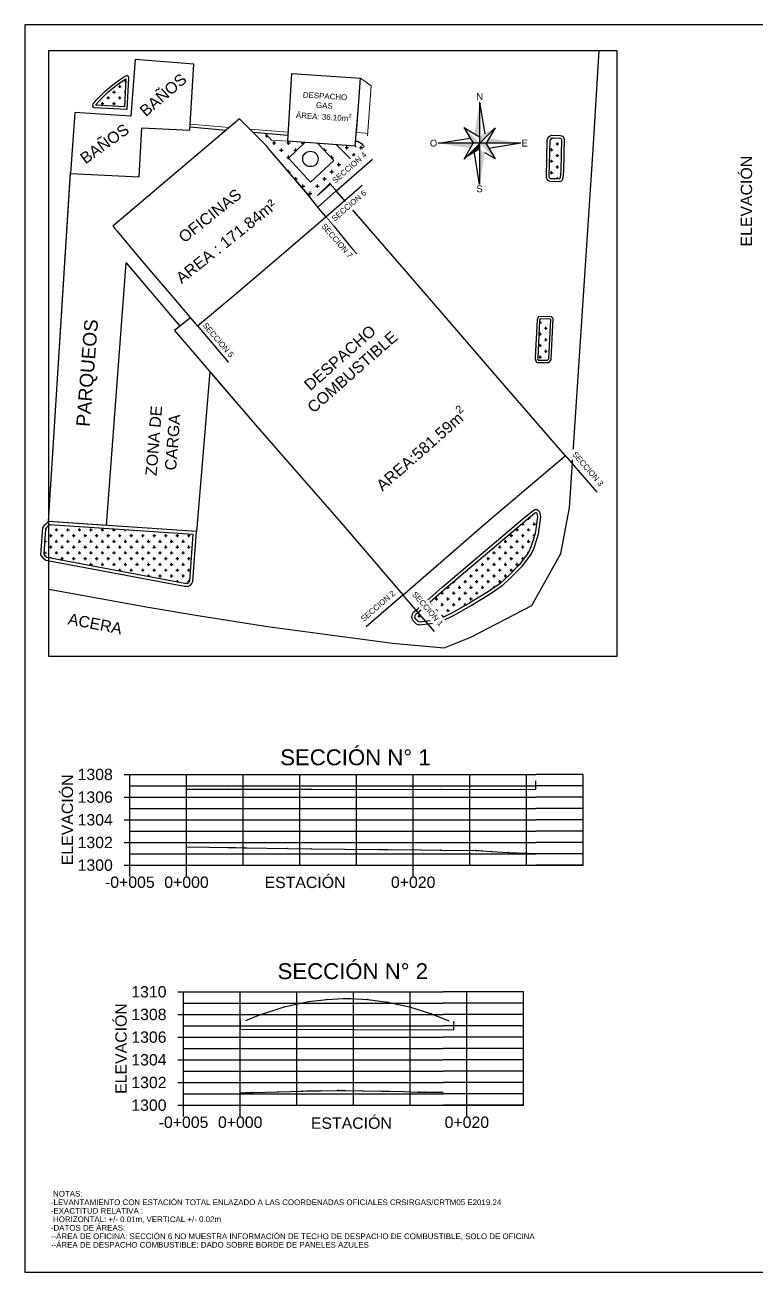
# Model space of a CAD drawing. Header units: millimetres. Extents: x 492832 to 493374, y 1106346 to 1106622.
# Drawn here: x 492994.1 to 493058.5, y 1106345.6 to 1106455.6 of the extents above; entities that cross this region are included whole.
import ezdxf
from ezdxf.enums import TextEntityAlignment as Align

# ---------------------------------------------------------------- set-up
doc = ezdxf.new("R2010")
doc.units = ezdxf.units.MM
doc.linetypes.add('DASHED', pattern=[0.75, 0.5, -0.25])
for name, color, linetype in [('C-ROAD-MARK', 212, 'Continuous'), ('C-ROAD-PROF', 1, 'DASHED'), ('C-ROAD-PROF-GRID-MAJR', 8, 'Continuous'), ('C-ROAD-PROF-GRID-MINR', 8, 'Continuous'), ('C-ROAD-PROF-TEXT', 11, 'Continuous'), ('C-ROAD-PROF-TITL', 11, 'Continuous'), ('C-ROAD-PROF-TTLB', 5, 'Continuous'), ('PLUMA-01', 1, 'Continuous'), ('PLUMA-03 TEXTO', 3, 'Continuous'), ('PLUMA-10', 6, 'Continuous'), ('V-BLDG-OTLN', 170, 'Continuous')]:
    doc.layers.add(name, color=color, linetype=linetype)
doc.styles.add('TIPO1', font='arial.ttf')
pattern_1 = [(0, (-43.19114, -134.32536), (0.508, 0.508), [0.254, -0.762]), (90, (-43.06414, -134.45236), (-0.508, 0.508), [0.254, -0.762])]

# ---------------------------------------------------------------- blocks, each defined once
blk = doc.blocks.new('NORTE CAMION 2017')
at = {"layer": 'PLUMA-01'}
for p, q in [((2969.54, -1266.5), (2969.54, -1293.91)), ((2969.54, -1266.5), (2971.25, -1277.05)), ((2964.3, -1274.99), (2969.54, -1278.06)), ((2964.3, -1274.99), (2967.4, -1280.2)), ((2974.66, -1275.03), (2964.35, -1285.45)), ((2974.66, -1275.03), (2971.69, -1280.18)), ((2955.81, -1280.17), (2966.36, -1278.46)), ((2983.17, -1280.2), (2955.81, -1280.17)), ((2964.35, -1285.45), (2967.4, -1280.2)), ((2969.54, -1293.91), (2967.83, -1283.36)), ((2974.84, -1285.34), (2971.25, -1283.35)), ((2974.8, -1285.38), (2971.68, -1280.18)), ((2983.19, -1280.21), (2972.64, -1281.92))]:
    blk.add_line(p, q, dxfattribs=at)
for points in [[(2969.54, -1266.5), (2967.83, -1277.06), (2969.54, -1278.06)], [(2964.3, -1274.99), (2967.39, -1280.19), (2969.54, -1280.2)], [(2974.66, -1275.03), (2969.54, -1278.06), (2969.54, -1280.2)], [(2983.19, -1280.21), (2972.63, -1278.5), (2971.63, -1280.21)], [(2955.81, -1280.17), (2966.37, -1281.88), (2967.37, -1280.17)], [(2964.45, -1285.31), (2969.58, -1282.3), (2969.59, -1280.16)], [(2974.84, -1285.34), (2971.69, -1280.18), (2969.54, -1280.2)], [(2969.54, -1293.91), (2971.25, -1283.35), (2969.54, -1282.35)]]:
    blk.add_solid(points, dxfattribs=at)
at = {"layer": 'PLUMA-03 TEXTO', "style": 'TIPO1'}
for s, p in [('N', (2969.55, -1265.79)), ('O', (2954.23, -1281.28)), ('E', (2984.51, -1281.28)), ('S', (2969.51, -1296.45))]:
    blk.add_text(s, height=2.25, dxfattribs=at).set_placement(p, align=Align.CENTER)

msp = doc.modelspace()

# ---------------------------------------------------------------- hatches: boundary and pattern name
at = {"ltscale": 0.08}
h = msp.add_hatch(dxfattribs=at)
h.set_pattern_fill('CROSS', color=94, scale=0.08)
h.set_pattern_definition(pattern_1)
h.paths.add_polyline_path([(493002.84, 1106448.409), (493002.977, 1106450.871), (493002.878, 1106450.807), (493002.463, 1106450.54), (493001.836, 1106450.076), (493001.34, 1106449.652), (493000.909, 1106449.217), (493000.53, 1106448.816), (493000.284, 1106448.534), (493000.284, 1106448.533)])
h = msp.add_hatch()
h.set_pattern_fill('CROSS', color=94, scale=0.1)
h.set_pattern_definition([(0, (493019.0689, 1106443.3022), (0.635, 0.635), [0.3175, -0.9525]), (90, (493019.22765, 1106443.14344), (-0.635, 0.635), [0.3175, -0.9525])])
h.paths.add_polyline_path([(493018.745, 1106445.258), (493017.252, 1106445.363), (493015.821, 1106445.465), (493015.276, 1106446.055), (493014.185, 1106446.148), (493015.387, 1106444.959), (493015.712, 1106444.534), (493016.978, 1106443.07), (493019.238, 1106440.456), (493022.641, 1106443.416), (493021.085, 1106445.093), (493019.873, 1106445.178), (493021.314, 1106443.655), (493019.25, 1106441.753), (493017.304, 1106443.86)])
h = msp.add_hatch()
h.set_pattern_fill('CROSS', color=94, scale=0.1)
h.set_pattern_definition([(0, (493030.5603, 1106326.0533), (0.635, 0.635), [0.3175, -0.9525]), (90, (493030.719, 1106325.8946), (-0.635, 0.635), [0.3175, -0.9525])])
h.paths.add_polyline_path([(493023.953, 1106444.714), (493023.953, 1106444.915), (493023.889, 1106445.028), (493023.747, 1106445.176), (493023.397, 1106445.359), (493023.242, 1106445.371), (493023.206, 1106444.943), (493021.52, 1106445.062), (493023.009, 1106443.608), (493023.739, 1106444.31), (493023.867, 1106444.495)])
h = msp.add_hatch(dxfattribs=at)
h.set_pattern_fill('CROSS', color=94, scale=0.08)
h.set_pattern_definition(pattern_1)
h.paths.add_polyline_path([(493041.403, 1106445.508), (493041.374, 1106445.582), (493041.354, 1106445.608), (493041.267, 1106445.63), (493040.57, 1106445.648), (493040.536, 1106445.632), (493040.472, 1106445.579), (493040.422, 1106445.518), (493040.392, 1106445.442), (493040.313, 1106442.228), (493040.353, 1106442.14), (493040.394, 1106442.09), (493040.46, 1106442.053), (493041.212, 1106442.037), (493041.231, 1106442.045), (493041.26, 1106442.071), (493041.29, 1106442.147), (493041.339, 1106442.751)])
h = msp.add_hatch(dxfattribs=at)
h.set_pattern_fill('CROSS', color=94, scale=0.08)
h.set_pattern_definition(pattern_1)
h.paths.add_polyline_path([(493040.471, 1106429.633), (493040.431, 1106429.673), (493039.517, 1106429.694), (493039.454, 1106429.563), (493039.301, 1106426.21), (493039.357, 1106426.066), (493040.182, 1106426.066), (493040.276, 1106426.169)])
h = msp.add_hatch(dxfattribs=at)
h.set_pattern_fill('CROSS', color=94, scale=0.08)
h.set_pattern_definition(pattern_1)
h.paths.add_polyline_path([(493031.025, 1106405.785), (493028.89, 1106403.905), (493028.567, 1106403.654), (493028.495, 1106403.518), (493028.474, 1106403.368), (493028.566, 1106403.194), (493028.747, 1106402.993), (493028.892, 1106402.949), (493029.813, 1106403.049), (493030.72, 1106403.266), (493031.719, 1106403.746), (493033.329, 1106404.637), (493034.952, 1106405.636), (493035.337, 1106405.901), (493036.002, 1106406.344), (493036.774, 1106407.09), (493037.67, 1106407.986), (493038.498, 1106409.099), (493038.707, 1106409.566), (493039.071, 1106410.75), (493039.277, 1106412.228), (493039.219, 1106412.554), (493039.161, 1106412.608), (493039.137, 1106412.608), (493039.031, 1106412.548), (493038.353, 1106411.987)])
h = msp.add_hatch(dxfattribs=at)
h.set_pattern_fill('CROSS', color=94, scale=0.08)
h.set_pattern_definition(pattern_1)
h.paths.add_polyline_path([(493008.157, 1106406.373), (493008.436, 1106406.373), (493008.505, 1106406.41), (493008.565, 1106406.49), (493008.621, 1106406.594), (493008.915, 1106410.682), (492996.238, 1106411.534), (492996.141, 1106411.455), (492995.965, 1106411.287), (492995.882, 1106411.167), (492995.722, 1106408.951), (492995.852, 1106408.774), (492996.005, 1106408.672)])

# ---------------------------------------------------------------- linework, layer by layer
at = {"lineweight": 0}
for p, q in [((493044.203, 1106444.619), (493044.715, 1106453.37)), ((493024.62, 1106450.259), (493024.295, 1106445.829)), ((493008.646, 1106446.861), (493008.615, 1106446.338)), ((493012.101, 1106446.579), (493008.646, 1106446.861)), ((493017.301, 1106446.154), (493013.897, 1106446.432)), ((493015.276, 1106446.055), (493015.821, 1106445.465)), ((493017.285, 1106445.883), (493015.276, 1106446.055)), ((493024.123, 1106446.065), (493023.305, 1106446.12)), ((493024.295, 1106446.044), (493024.123, 1106446.065)), ((493024.295, 1106445.829), (493024.295, 1106446.044)), ((493023.009, 1106443.608), (493021.52, 1106445.062)), ((493042.109, 1106413.019), (493044.203, 1106444.619)), ((493019.841, 1106440.558), (493023.009, 1106443.608)), ((492998.085, 1106442.519), (492996.151, 1106411.808)), ((493004.129, 1106442.218), (492998.085, 1106442.519)), ((493021.02, 1106441.58), (493019.841, 1106440.558)), ((493019.203, 1106440.426), (493019.238, 1106440.456)), ((493001.248, 1106411.465), (493002.988, 1106434.641)), ((493002.988, 1106434.641), (493007.724, 1106429.049)), ((493041.348, 1106408.985), (493042.109, 1106413.019)), ((492996.151, 1106411.808), (493001.248, 1106411.465)), ((493038.786, 1106404.414), (493041.348, 1106408.985)), ((492996.166, 1106405.866), (493004.929, 1106404.266)), ((493004.929, 1106404.266), (493009.139, 1106403.548)), ((493033.396, 1106401.617), (493038.786, 1106404.414)), ((493009.139, 1106403.548), (493015.469, 1106402.56)), ((493015.469, 1106402.56), (493026.492, 1106401.082)), ((493026.492, 1106401.082), (493031.039, 1106400.668)), ((493031.039, 1106400.668), (493033.396, 1106401.617))]:
    msp.add_line(p, q, dxfattribs=at)
at = {"color": 7, "lineweight": 0}
for p, q in [((493023.47, 1106448.064), (493023.662, 1106450.929)), ((493023.662, 1106450.929), (493024.62, 1106450.259)), ((493023.305, 1106446.12), (493023.47, 1106448.064)), ((493015.821, 1106445.465), (493017.248, 1106445.364)), ((493017.248, 1106445.364), (493017.273, 1106445.691)), ((493017.273, 1106445.691), (493017.285, 1106445.883)), ((493016.978, 1106443.07), (493019.203, 1106440.426)), ((493019.238, 1106440.456), (493016.978, 1106443.07)), ((493027.319, 1106434.327), (493021.02, 1106441.58)), ((493010.377, 1106425.036), (493014.397, 1106420.359)), ((493041.743, 1106417.599), (493041.732, 1106417.634))]:
    msp.add_line(p, q, dxfattribs=at)
at = {"flags": 128}
for points in [[(492996.166, 1106405.866), (493004.929, 1106404.266), (493009.139, 1106403.548), (493015.469, 1106402.56), (493026.492, 1106401.082), (493031.039, 1106400.668), (493033.396, 1106401.617), (493038.786, 1106404.414), (493041.348, 1106408.985), (493042.109, 1106413.019), (493044.203, 1106444.619), (493044.715, 1106453.37)], [(492998.085, 1106442.519), (493004.129, 1106442.218), (493004.391, 1106446.555), (493008.615, 1106446.338), (493008.959, 1106452.16), (493003.798, 1106452.563), (493003.409, 1106447.567), (492998.462, 1106447.884), (492998.085, 1106442.519)], [(493000.071, 1106448.638), (493000.361, 1106448.97), (493000.744, 1106449.377), (493001.183, 1106449.821), (493001.693, 1106450.255), (493002.333, 1106450.728), (493002.754, 1106451), (493002.935, 1106451.117), (493003.055, 1106451.164), (493003.128, 1106451.164), (493003.175, 1106451.091), (493003.211, 1106450.935), (493003.056, 1106448.169), (493000.166, 1106448.309), (493000.068, 1106448.411), (493000.047, 1106448.519), (493000.071, 1106448.638)], [(493008.632, 1106446.623), (493011.83, 1106446.349)], [(493014.185, 1106446.148), (493017.285, 1106445.883)], [(493018.745, 1106445.258), (493017.304, 1106443.86)], [(493017.304, 1106443.86), (493019.25, 1106441.753), (493021.314, 1106443.655), (493019.873, 1106445.178)], [(493023.243, 1106445.371), (493023.397, 1106445.359), (493023.747, 1106445.176), (493023.889, 1106445.028), (493023.953, 1106444.915), (493023.953, 1106444.714), (493023.867, 1106444.495), (493023.739, 1106444.31), (493023.009, 1106443.608), (493021.52, 1106445.062)], [(493040.521, 1106445.891), (493041.301, 1106445.872), (493041.496, 1106445.821), (493041.586, 1106445.703), (493041.647, 1106445.552), (493041.581, 1106442.738), (493041.529, 1106442.091), (493041.464, 1106441.93), (493041.364, 1106441.838), (493041.259, 1106441.794), (493040.394, 1106441.812), (493040.235, 1106441.902), (493040.146, 1106442.01), (493040.069, 1106442.178), (493040.151, 1106445.491), (493040.21, 1106445.642), (493040.299, 1106445.751), (493040.407, 1106445.84), (493040.521, 1106445.891)], [(492996.151, 1106411.808), (492998.091, 1106442.607)], [(493001.248, 1106411.465), (493002.988, 1106434.641), (493007.724, 1106429.049)], [(493010.377, 1106425.036), (493009.201, 1106410.931)], [(492995.902, 1106408.419), (493008.132, 1106406.105), (493008.503, 1106406.105), (493008.684, 1106406.202), (493008.791, 1106406.345), (493008.884, 1106406.517), (493009.201, 1106410.931), (492996.151, 1106411.808), (492995.964, 1106411.656), (492995.761, 1106411.462), (492995.62, 1106411.259), (492995.448, 1106408.872), (492995.664, 1106408.577), (492995.902, 1106408.419)]]:
    msp.add_lwpolyline(points, dxfattribs=at)
for points in [[(493000.284, 1106448.534), (493000.53, 1106448.816), (493000.909, 1106449.217), (493001.34, 1106449.652), (493001.836, 1106450.076), (493002.463, 1106450.54), (493002.878, 1106450.807), (493002.977, 1106450.871), (493002.84, 1106448.409), (493000.284, 1106448.533)], [(493040.57, 1106445.648), (493041.267, 1106445.63), (493041.354, 1106445.608), (493041.374, 1106445.582), (493041.403, 1106445.508), (493041.339, 1106442.751), (493041.29, 1106442.147), (493041.26, 1106442.071), (493041.231, 1106442.045), (493041.212, 1106442.037), (493040.46, 1106442.053), (493040.394, 1106442.09), (493040.353, 1106442.14), (493040.313, 1106442.228), (493040.392, 1106445.442), (493040.422, 1106445.518), (493040.472, 1106445.579), (493040.536, 1106445.632)], [(492996.005, 1106408.672), (493008.157, 1106406.373), (493008.436, 1106406.373), (493008.505, 1106406.41), (493008.565, 1106406.49), (493008.621, 1106406.594), (493008.915, 1106410.682), (492996.238, 1106411.534), (492996.141, 1106411.455), (492995.965, 1106411.287), (492995.882, 1106411.167), (492995.722, 1106408.951), (492995.852, 1106408.774)]]:
    msp.add_lwpolyline(points, close=True, dxfattribs=at)
at = {"color": 6, "flags": 128}
for points in [[(493021.533, 1106440.989), (493024.728, 1106443.789)], [(493020.648, 1106438.71), (493023.329, 1106435.415)], [(493027.417, 1106405.331), (493030.184, 1106402.108)]]:
    msp.add_lwpolyline(points, dxfattribs=at)
at = {"color": 5, "flags": 128}
for points in [[(493020.624, 1106438.689), (493023.819, 1106441.489)], [(493009.276, 1106429.078), (493012.037, 1106425.849)], [(493041.732, 1106417.634), (493044.513, 1106414.423)], [(493024.185, 1106402.567), (493027.397, 1106405.348)]]:
    msp.add_lwpolyline(points, dxfattribs=at)
for points in [[(493039.088, 1106426.181), (493039.214, 1106425.856), (493040.274, 1106425.856), (493040.487, 1106426.088), (493040.487, 1106426.174), (493040.685, 1106429.715), (493040.52, 1106429.88), (493039.386, 1106429.907), (493039.247, 1106429.615), (493039.094, 1106426.274)], [(493039.3, 1106426.213), (493039.357, 1106426.066), (493040.182, 1106426.066), (493040.277, 1106426.17), (493040.277, 1106426.18), (493040.471, 1106429.633), (493040.431, 1106429.673), (493039.517, 1106429.694), (493039.454, 1106429.563), (493039.304, 1106426.262)], [(493028.599, 1106402.758), (493028.344, 1106403.039), (493028.197, 1106403.321), (493028.237, 1106403.602), (493028.358, 1106403.83), (493028.719, 1106404.111), (493030.85, 1106405.988), (493038.181, 1106412.193), (493038.878, 1106412.769), (493039.065, 1106412.876), (493039.266, 1106412.876), (493039.467, 1106412.688), (493039.548, 1106412.233), (493039.333, 1106410.692), (493038.958, 1106409.472), (493038.73, 1106408.963), (493037.873, 1106407.81), (493036.961, 1106406.899), (493036.171, 1106406.135), (493035.487, 1106405.679), (493035.099, 1106405.411), (493033.464, 1106404.406), (493031.842, 1106403.508), (493030.81, 1106403.012), (493029.859, 1106402.785), (493028.867, 1106402.677)], [(493028.747, 1106402.993), (493028.566, 1106403.194), (493028.474, 1106403.368), (493028.495, 1106403.518), (493028.567, 1106403.654), (493028.89, 1106403.905), (493031.025, 1106405.785), (493038.353, 1106411.987), (493039.031, 1106412.548), (493039.137, 1106412.608), (493039.161, 1106412.608), (493039.219, 1106412.554), (493039.277, 1106412.228), (493039.071, 1106410.75), (493038.707, 1106409.566), (493038.498, 1106409.099), (493037.67, 1106407.986), (493036.774, 1106407.09), (493036.002, 1106406.344), (493035.337, 1106405.901), (493034.952, 1106405.636), (493033.329, 1106404.637), (493031.719, 1106403.746), (493030.72, 1106403.266), (493029.813, 1106403.049), (493028.892, 1106402.949)]]:
    msp.add_lwpolyline(points, close=True)
at = {"lineweight": 30}
for points in [[(493017.254, 1106445.368, 0), (493017.614, 1106451.326, 0)], [(493017.614, 1106451.326, 0), (493023.662, 1106450.929, 0), (493023.682, 1106450.915, 0)], [(493023.206, 1106444.943, 0), (493023.47, 1106448.064, 0), (493023.662, 1106450.929, 0)], [(493023.247, 1106444.832, 0), (493023.251, 1106444.939, 0), (493017.252, 1106445.363, 0), (493017.249, 1106445.366, 0), (493017.241, 1106445.26, 0), (493017.241, 1106445.255, 0), (493017.239, 1106445.227, 0), (493017.238, 1106445.227, 0)], [(493008.664, 1106429.792, 0), (493007.25, 1106428.673, 0), (493014.397, 1106420.359, 0), (493017.636, 1106416.646, 0), (493021.951, 1106411.691, 0), (493027.397, 1106405.348, 0), (493027.417, 1106405.331, 0), (493035.009, 1106411.932, 0), (493041.743, 1106417.599, 0), (493041.732, 1106417.634, 0), (493035.606, 1106424.709, 0), (493031.265, 1106429.768, 0), (493027.319, 1106434.327, 0), (493021.533, 1106440.989, 0), (493019.901, 1106439.56, 0)]]:
    msp.add_polyline3d(points, dxfattribs=at)
msp.add_polyline3d([(493020.407, 1106438.937, 0), (493018.981, 1106440.69, 0), (493016.978, 1106443.07, 0), (493015.712, 1106444.534, 0), (493015.387, 1106444.959, 0), (493012.988, 1106447.331, 0), (493007.41, 1106442.598, 0), (493001.813, 1106437.872, 0), (493001.952, 1106437.702, 0), (493001.945, 1106437.711, 0), (493002.193, 1106437.417, 0), (493004.061, 1106435.205, 0), (493005.561, 1106433.439, 0), (493007.325, 1106431.364, 0), (493009.126, 1106429.25, 0), (493009.194, 1106429.166, 0), (493009.244, 1106429.106, 0), (493009.257, 1106429.087, 0), (493009.276, 1106429.078, 0), (493012.317, 1106431.612, 0), (493016.262, 1106434.961, 0), (493020.624, 1106438.689, 0), (493020.545, 1106438.788, 0), (493020.488, 1106438.865, 0)], close=True, dxfattribs=at)
msp.add_circle((493019.249, 1106443.799), 0.679)
at = {"layer": 'C-ROAD-MARK', "color": 212, "linetype": 'Continuous', "lineweight": -3}
for centre in [(493011.954, 1106388.221), (493019.281, 1106388.225), (493030.759, 1106388.196), (493010.323, 1106383.095), (493011.954, 1106383.069), (493012.301, 1106383.063), (493012.671, 1106383.06), (493013.375, 1106383.045), (493013.571, 1106383.041), (493017.234, 1106382.988), (493019.281, 1106382.964), (493025.296, 1106382.892), (493025.746, 1106382.887), (493025.823, 1106382.886), (493026.056, 1106382.883), (493029.015, 1106382.848), (493030.759, 1106382.834), (493033.818, 1106382.809), (493034.094, 1106382.788), (493034.379, 1106382.779), (493035.226, 1106382.729), (493036.742, 1106382.63), (493038.254, 1106382.557), (493038.629, 1106382.541), (493039.042, 1106382.531)]:
    msp.add_circle(centre, 0.015, dxfattribs=at)
at = {"layer": 'C-ROAD-PROF', "color": 12, "linetype": 'Continuous', "lineweight": 30}
for points in [[(493008.317, 1106388.213), (493008.317, 1106388.963)], [(493039.143, 1106388.213), (493039.143, 1106388.953)], [(493008.317, 1106388.213), (493011.954, 1106388.221), (493019.281, 1106388.225), (493030.759, 1106388.196), (493039.143, 1106388.213)], [(493013.056, 1106367.784), (493013.056, 1106367.044), (493023.123, 1106367.001), (493031.908, 1106366.998), (493031.908, 1106367.738)]]:
    msp.add_lwpolyline(points, dxfattribs=at)
at = {"layer": 'C-ROAD-PROF', "color": 114, "linetype": 'Continuous', "lineweight": 30}
for points in [[(493008.317, 1106383.126), (493010.323, 1106383.095), (493011.954, 1106383.069), (493012.301, 1106383.063), (493012.671, 1106383.06), (493013.375, 1106383.045), (493013.571, 1106383.041), (493017.234, 1106382.988), (493019.281, 1106382.964), (493025.296, 1106382.892), (493025.746, 1106382.887), (493025.823, 1106382.886), (493026.056, 1106382.883), (493029.015, 1106382.848), (493030.759, 1106382.834), (493033.818, 1106382.809), (493034.094, 1106382.788), (493034.379, 1106382.779), (493035.226, 1106382.729), (493036.742, 1106382.63), (493038.254, 1106382.557), (493038.629, 1106382.541), (493039.042, 1106382.531), (493039.143, 1106382.531)], [(493013.056, 1106361.415), (493013.087, 1106361.419), (493013.489, 1106361.452), (493014.189, 1106361.47), (493016.434, 1106361.527), (493018.517, 1106361.58), (493018.573, 1106361.581), (493018.918, 1106361.59), (493020.204, 1106361.613), (493021.658, 1106361.638), (493021.745, 1106361.64), (493021.865, 1106361.643), (493022.003, 1106361.642), (493022.287, 1106361.637), (493023.806, 1106361.611), (493025.55, 1106361.581), (493026.25, 1106361.569), (493027.472, 1106361.533), (493028.689, 1106361.497), (493028.872, 1106361.49), (493028.964, 1106361.491), (493029.192, 1106361.49), (493029.426, 1106361.489), (493030.956, 1106361.48)]]:
    msp.add_lwpolyline(points, dxfattribs=at)
at = {"layer": 'C-ROAD-PROF', "color": 24, "linetype": 'Continuous', "lineweight": 30}
msp.add_lwpolyline([(493013.566, 1106367.81), (493014.699, 1106368.29), (493016.944, 1106369.023), (493019.083, 1106369.474), (493020.714, 1106369.673), (493022.168, 1106369.738), (493022.797, 1106369.737), (493024.316, 1106369.663), (493026.06, 1106369.439), (493027.982, 1106369.023), (493029.936, 1106368.395), (493031.466, 1106367.768)], dxfattribs=at)
at = {"layer": 'C-ROAD-PROF', "color": 3, "linetype": 'Continuous', "lineweight": 30}
for centre in [(493016.944, 1106369.023), (493019.083, 1106369.474), (493020.714, 1106369.673), (493022.168, 1106369.738), (493022.797, 1106369.737), (493024.316, 1106369.663), (493026.06, 1106369.439), (493027.982, 1106369.023), (493014.699, 1106368.29), (493029.936, 1106368.395), (493013.087, 1106361.419), (493013.489, 1106361.452), (493014.189, 1106361.47), (493016.434, 1106361.527), (493018.517, 1106361.58), (493018.573, 1106361.581), (493018.918, 1106361.59), (493020.204, 1106361.613), (493021.658, 1106361.638), (493021.745, 1106361.64), (493021.865, 1106361.643), (493022.003, 1106361.642), (493022.287, 1106361.637), (493023.806, 1106361.611), (493025.55, 1106361.581), (493026.25, 1106361.569), (493027.472, 1106361.533), (493028.689, 1106361.497), (493028.872, 1106361.49), (493028.964, 1106361.491), (493029.192, 1106361.49), (493029.426, 1106361.489)]:
    msp.add_circle(centre, 0.015, dxfattribs=at)
at = {"layer": 'C-ROAD-PROF-GRID-MAJR', "color": 8, "linetype": 'Continuous', "lineweight": -3}
for p, q in [((493003.317, 1106389.505), (493008.317, 1106389.505)), ((493003.317, 1106381.505), (493003.317, 1106389.505)), ((493008.317, 1106389.505), (493039.143, 1106389.505)), ((493008.317, 1106381.505), (493008.317, 1106389.505)), ((493028.317, 1106381.505), (493028.317, 1106389.505)), ((493043.317, 1106389.505), (493039.143, 1106389.505)), ((493003.317, 1106387.505), (493008.317, 1106387.505)), ((493008.317, 1106387.505), (493039.143, 1106387.505)), ((493043.317, 1106387.505), (493039.143, 1106387.505)), ((493003.317, 1106385.505), (493008.317, 1106385.505)), ((493008.317, 1106385.505), (493039.143, 1106385.505)), ((493043.317, 1106385.505), (493039.143, 1106385.505)), ((493003.317, 1106383.505), (493008.317, 1106383.505)), ((493008.317, 1106383.505), (493039.143, 1106383.505)), ((493043.317, 1106383.505), (493039.143, 1106383.505)), ((493003.317, 1106381.505), (493008.317, 1106381.505)), ((493008.317, 1106381.505), (493039.143, 1106381.505)), ((493043.317, 1106381.505), (493039.143, 1106381.505)), ((493008.056, 1106370.334), (493013.056, 1106370.334)), ((493008.056, 1106360.334), (493008.056, 1106370.334)), ((493013.056, 1106370.334), (493030.956, 1106370.334)), ((493013.056, 1106360.334), (493013.056, 1106370.334)), ((493038.056, 1106370.334), (493030.956, 1106370.334)), ((493033.056, 1106360.334), (493033.056, 1106370.334)), ((493008.056, 1106368.334), (493013.056, 1106368.334)), ((493013.056, 1106368.334), (493030.956, 1106368.334)), ((493038.056, 1106368.334), (493030.956, 1106368.334)), ((493008.056, 1106366.334), (493013.056, 1106366.334)), ((493013.056, 1106366.334), (493030.956, 1106366.334)), ((493038.056, 1106366.334), (493030.956, 1106366.334)), ((493008.056, 1106364.334), (493013.056, 1106364.334)), ((493013.056, 1106364.334), (493030.956, 1106364.334)), ((493038.056, 1106364.334), (493030.956, 1106364.334)), ((493008.056, 1106362.334), (493013.056, 1106362.334)), ((493013.056, 1106362.334), (493030.956, 1106362.334)), ((493038.056, 1106362.334), (493030.956, 1106362.334)), ((493008.056, 1106360.334), (493013.056, 1106360.334)), ((493013.056, 1106360.334), (493030.956, 1106360.334)), ((493038.056, 1106360.334), (493030.956, 1106360.334))]:
    msp.add_line(p, q, dxfattribs=at)
at = {"layer": 'C-ROAD-PROF-GRID-MINR', "color": 8, "linetype": 'Continuous', "lineweight": -3}
for p, q in [((493003.317, 1106381.505), (493003.317, 1106389.505)), ((493013.317, 1106381.505), (493013.317, 1106389.505)), ((493018.317, 1106381.505), (493018.317, 1106389.505)), ((493023.317, 1106381.505), (493023.317, 1106389.505)), ((493033.317, 1106381.505), (493033.317, 1106389.505)), ((493038.317, 1106381.505), (493038.317, 1106389.505)), ((493043.317, 1106381.505), (493043.317, 1106389.505)), ((493003.317, 1106388.505), (493008.317, 1106388.505)), ((493008.317, 1106388.505), (493039.143, 1106388.505)), ((493043.317, 1106388.505), (493039.143, 1106388.505)), ((493003.317, 1106386.505), (493008.317, 1106386.505)), ((493008.317, 1106386.505), (493039.143, 1106386.505)), ((493043.317, 1106386.505), (493039.143, 1106386.505)), ((493003.317, 1106384.505), (493008.317, 1106384.505)), ((493008.317, 1106384.505), (493039.143, 1106384.505)), ((493043.317, 1106384.505), (493039.143, 1106384.505)), ((493003.317, 1106382.505), (493008.317, 1106382.505)), ((493008.317, 1106382.505), (493039.143, 1106382.505)), ((493043.317, 1106382.505), (493039.143, 1106382.505)), ((493013.056, 1106360.334), (493013.056, 1106370.334)), ((493018.056, 1106360.334), (493018.056, 1106370.334)), ((493023.056, 1106360.334), (493023.056, 1106370.334)), ((493028.056, 1106360.334), (493028.056, 1106370.334)), ((493038.056, 1106360.334), (493038.056, 1106370.334)), ((493008.056, 1106369.334), (493013.056, 1106369.334)), ((493013.056, 1106369.334), (493030.956, 1106369.334)), ((493038.056, 1106369.334), (493030.956, 1106369.334)), ((493008.056, 1106367.334), (493013.056, 1106367.334)), ((493013.056, 1106367.334), (493030.956, 1106367.334)), ((493038.056, 1106367.334), (493030.956, 1106367.334)), ((493008.056, 1106365.334), (493013.056, 1106365.334)), ((493013.056, 1106365.334), (493030.956, 1106365.334)), ((493038.056, 1106365.334), (493030.956, 1106365.334)), ((493008.056, 1106363.334), (493013.056, 1106363.334)), ((493013.056, 1106363.334), (493030.956, 1106363.334)), ((493038.056, 1106363.334), (493030.956, 1106363.334)), ((493008.056, 1106361.334), (493013.056, 1106361.334)), ((493013.056, 1106361.334), (493030.956, 1106361.334)), ((493038.056, 1106361.334), (493030.956, 1106361.334))]:
    msp.add_line(p, q, dxfattribs=at)
at = {"layer": 'C-ROAD-PROF-TEXT', "color": 11, "linetype": 'Continuous', "lineweight": -3}
for p, q in [((493002.817, 1106389.505), (493003.817, 1106389.505)), ((493002.817, 1106387.505), (493003.817, 1106387.505)), ((493002.817, 1106385.505), (493003.817, 1106385.505)), ((493002.817, 1106383.505), (493003.817, 1106383.505)), ((493003.317, 1106380.505), (493003.317, 1106382.505)), ((493008.317, 1106380.505), (493008.317, 1106382.505)), ((493028.317, 1106380.505), (493028.317, 1106382.505)), ((493002.817, 1106381.505), (493003.817, 1106381.505)), ((493007.556, 1106370.334), (493008.556, 1106370.334)), ((493007.556, 1106368.334), (493008.556, 1106368.334)), ((493007.556, 1106366.334), (493008.556, 1106366.334)), ((493007.556, 1106364.334), (493008.556, 1106364.334)), ((493007.556, 1106362.334), (493008.556, 1106362.334)), ((493008.056, 1106359.334), (493008.056, 1106361.334)), ((493013.056, 1106359.334), (493013.056, 1106361.334)), ((493033.056, 1106359.334), (493033.056, 1106361.334)), ((493007.556, 1106360.334), (493008.556, 1106360.334))]:
    msp.add_line(p, q, dxfattribs=at)
at = {"layer": 'C-ROAD-PROF-TTLB', "color": 5, "linetype": 'Continuous', "lineweight": -3}
for p, q in [((493003.317, 1106381.505), (493003.317, 1106389.505)), ((493003.317, 1106381.505), (493043.317, 1106381.505)), ((493008.056, 1106360.334), (493008.056, 1106370.334)), ((493008.056, 1106360.334), (493013.056, 1106360.334)), ((493013.056, 1106360.334), (493038.056, 1106360.334))]:
    msp.add_line(p, q, dxfattribs=at)
at = {"layer": 'PLUMA-10', "color": 7, "elevation": 1119.5, "flags": 128}
msp.add_lwpolyline([(492994.063, 1106345.62), (493154.063, 1106345.62), (493154.063, 1106455.62), (492994.063, 1106455.62), (492994.063, 1106345.62)], dxfattribs=at)

# ---------------------------------------------------------------- block references
at = {"layer": 'PLUMA-01', "xscale": 0.2655779300504323, "yscale": 0.2655779300504323, "zscale": 0.2655779300504323}
msp.add_blockref('NORTE CAMION 2017', (492245.539, 1106785.177), dxfattribs=at)

# ---------------------------------------------------------------- texts
at = {"layer": 'C-ROAD-PROF-TEXT', "color": 7, "linetype": 'Continuous', "lineweight": -3, "char_height": 1, "style": 'TIPO1'}
for s, insert, attachment_point in [('1308', (493001.817, 1106389.505), 6), ('1306', (493001.817, 1106387.505), 6), ('1304', (493001.817, 1106385.505), 6), ('1302', (493001.817, 1106383.505), 6), ('1300', (493001.817, 1106381.505), 6), ('-0+005', (493003.317, 1106380.505), 2), ('0+000', (493008.317, 1106380.505), 2), ('0+020', (493028.317, 1106380.505), 2), ('1310', (493006.556, 1106370.334), 6), ('1308', (493006.556, 1106368.334), 6), ('1306', (493006.556, 1106366.334), 6), ('1304', (493006.556, 1106364.334), 6), ('1302', (493006.556, 1106362.334), 6), ('1300', (493006.556, 1106360.334), 6), ('-0+005', (493008.056, 1106359.334), 2), ('0+000', (493013.056, 1106359.334), 2), ('0+020', (493033.056, 1106359.334), 2)]:
    msp.add_mtext(s, dxfattribs=dict(at, insert=insert, attachment_point=attachment_point))
at = {"layer": 'C-ROAD-PROF-TITL', "color": 7, "linetype": 'Continuous', "lineweight": -3, "char_height": 1, "attachment_point": 8, "rotation": 90, "style": 'TIPO1'}
for insert in [(493058.235, 1106440.078), (492998.317, 1106385.505), (493003.056, 1106365.334)]:
    msp.add_mtext('ELEVACIÓN', dxfattribs=dict(at, insert=insert))
at = {"layer": 'C-ROAD-PROF-TITL', "color": 7, "linetype": 'Continuous', "lineweight": -3, "style": 'TIPO1'}
for s, insert, char_height, attachment_point in [('SECCIÓN N° 1', (493023.225, 1106390.303), 1.4, 8), ('ESTACIÓN', (493018.775, 1106380.49), 1, 2), ('SECCIÓN N° 2', (493022.992, 1106371.437), 1.4, 8), ('ESTACIÓN', (493022.864, 1106359.255), 1, 2)]:
    msp.add_mtext(s, dxfattribs=dict(at, insert=insert, char_height=char_height, attachment_point=attachment_point))
at = {"layer": 'PLUMA-03 TEXTO', "color": 34, "style": 'TIPO1'}
for s, insert, char_height, width, attachment_point, rotation in [('BAÑOS', (493004.077, 1106448.231), 1, 9.387, 1, 40.77834), ('\\A1;DESPACHO\\PGAS\\PÁREA: 36.10m{\\H0.7x;\\S2^ ;}', (493020.557, 1106449.595), 0.5, 9.387, 2, 356.2444), ('BAÑOS', (492998.815, 1106444.115), 1, 9.387, 1, 35.83702), ('OFICINAS', (493007.497, 1106437.126), 1, 9.387, 1, 38.6634), ('AREA : 171.84m²', (493007.267, 1106433.524), 1, 11.1828, 1, 38.6634), ('PARQUEOS', (492998.575, 1106420.237), 1.2, 9.387, 1, 85.44591), ('\\A1;DESPACHO\\PCOMBUSTIBLE ', (493021.522, 1106426.639), 1, 11.1828, 2, 41.35531), ('ZONA DE CARGA', (493004.932, 1106418.985), 1, 9.387, 2, 85.44591), ('\\A1;AREA:581.59m{\\H0.7x;\\S2^ ;} ', (493024.729, 1106415.436), 1, 11.1828, 1, 41.35531), ('ACERA', (492997.987, 1106403.751), 1, 9.387, 1, 349.12732)]:
    msp.add_mtext(s, dxfattribs=dict(at, insert=insert, char_height=char_height, width=width, attachment_point=attachment_point, rotation=rotation))
at = {"layer": 'PLUMA-03 TEXTO', "color": 5, "char_height": 0.5, "width": 9.387, "attachment_point": 1, "style": 'TIPO1'}
for s, insert, rotation in [('SECCION 5', (493010.093, 1106429.424), 310.55946), ('SECCION 2', (493023.613, 1106403.321), 40.77834)]:
    msp.add_mtext(s, dxfattribs=dict(at, insert=insert, rotation=rotation))
at = {"layer": 'V-BLDG-OTLN', "color": 34, "insert": (492996.35, 1106352.775), "char_height": 0.5, "width": 43.5503, "attachment_point": 1, "line_spacing_factor": 0.9, "style": 'TIPO1'}
msp.add_mtext(' NOTAS:\\P-LEVANTAMIENTO CON ESTACIÓN TOTAL ENLAZADO A LAS COORDENADAS OFICIALES CRSIRGAS/CRTM05 E2019.24\\P\\pxt43;-EXACTITUD RELATIVA : ^J HORIZONTAL: +/- 0.01m, VERTICAL +/- 0.02m\\P\\ptz;-DATOS DE ÁREAS:\\P--ÁREA DE OFICINA: SECCIÓN 6 NO MUESTRA INFORMACIÓN DE TECHO DE DESPACHO DE COMBUSTIBLE, SOLO DE OFICINA^J--ÁREA DE DESPACHO COMBUSTIBLE: DADO SOBRE BORDE DE PANELES AZULES', dxfattribs=at)

# ---------------------------------------------------------------- next in the draw order: texts
at = {"layer": 'PLUMA-03 TEXTO', "color": 6, "char_height": 0.5, "width": 3.99454, "attachment_point": 1, "rotation": 310.88817, "style": 'TIPO1', "bg_fill": 3, "box_fill_scale": 1.5, "bg_fill_color": 256, "bg_fill_transparency": 0}
for s, insert in [('SECCION 7', (493020.567, 1106438.172)), ('SECCION 1', (493028.561, 1106405.709))]:
    msp.add_mtext(s, dxfattribs=dict(at, insert=insert))
at = {"layer": 'PLUMA-03 TEXTO', "color": 5, "insert": (493042.695, 1106418.06), "char_height": 0.5, "width": 3.8383, "attachment_point": 1, "rotation": 310.88817, "style": 'TIPO1', "bg_fill": 3, "box_fill_scale": 1.5, "bg_fill_color": 256, "bg_fill_transparency": 0}
msp.add_mtext('SECCION 3', dxfattribs=at)

# ---------------------------------------------------------------- next in the draw order: texts
at = {"layer": 'PLUMA-03 TEXTO', "color": 5, "insert": (493021.061, 1106438.634), "char_height": 0.5, "width": 9.387, "attachment_point": 1, "rotation": 40.77834, "style": 'TIPO1', "bg_fill": 3, "box_fill_scale": 1.5, "bg_fill_color": 256, "bg_fill_transparency": 0}
msp.add_mtext('SECCION 6', dxfattribs=at)

# ---------------------------------------------------------------- next in the draw order: texts
at = {"layer": 'PLUMA-03 TEXTO', "color": 6, "insert": (493021.115, 1106441.991), "char_height": 0.5, "width": 3.99921, "attachment_point": 1, "rotation": 41.22474, "style": 'TIPO1', "bg_fill": 3, "box_fill_scale": 1.5, "bg_fill_color": 256, "bg_fill_transparency": 0}
msp.add_mtext('SECCION 4', dxfattribs=at)

# ---------------------------------------------------------------- next in the draw order: linework, layer by layer
msp.add_lwpolyline([(492996.166, 1106453.37), (493046.277, 1106453.37), (493046.277, 1106399.926), (492996.166, 1106399.926)], close=True)

doc.saveas('drawing.dxf')
